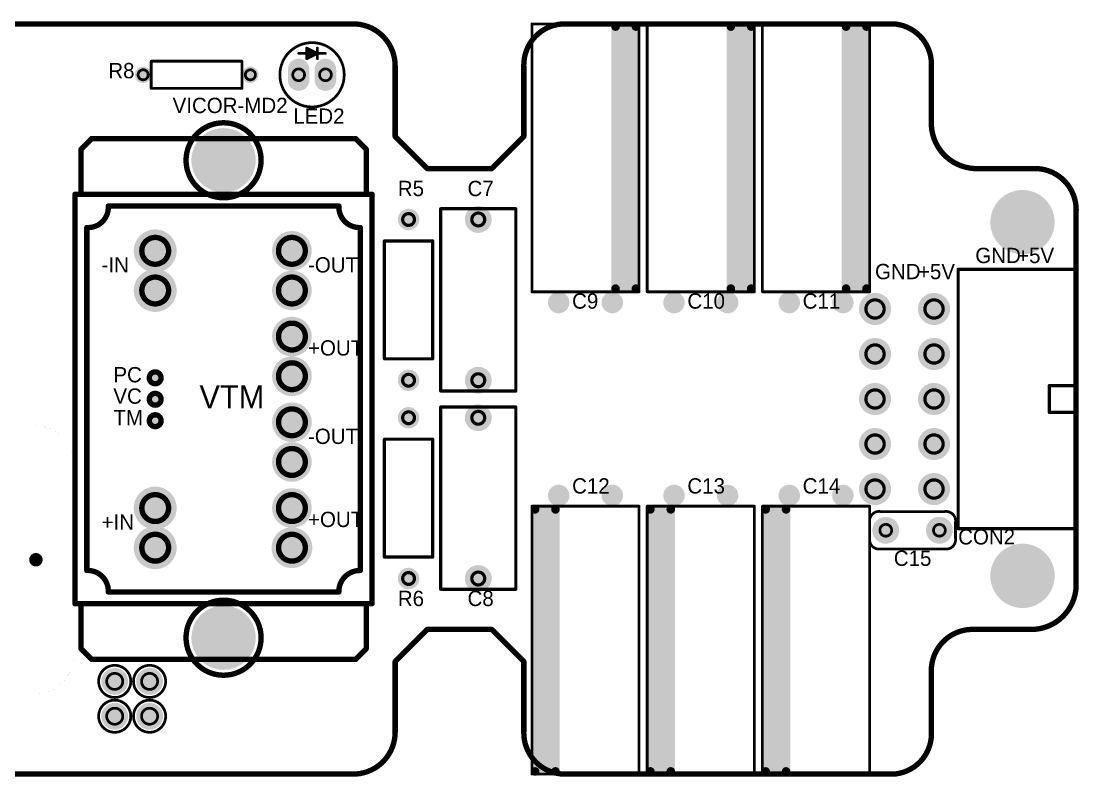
# Model space of a CAD drawing. Extents: x 0 to 220, y 0 to 70.
# Drawn here: x 121.6 to 220.3, y -0.3 to 70.3 of the extents above; entities that cross this region are included whole.
import ezdxf
from ezdxf.enums import TextEntityAlignment as Align

# ---------------------------------------------------------------- set-up
doc = ezdxf.new("R2010")
doc.units = 0
doc.header["$MEASUREMENT"] = 0
for name, color, linetype in [('2DLINES_1', 2, 'Continuous'), ('BOARD_OUTLINE', 1, 'Continuous'), ('COMP_OUTLINE_TOP', 4, 'Continuous'), ('DRILLHOLE', 10, 'Continuous'), ('PADLAYER_BOTTOM', 6, 'Continuous'), ('PADLAYER_TOP', 5, 'Continuous'), ('TEXT_1', 3, 'Continuous'), ('TEXT_ALL', 9, 'Continuous'), ('TOOL_TOP', 7, 'Continuous')]:
    doc.layers.add(name, color=color, linetype=linetype)

msp = doc.modelspace()

# ---------------------------------------------------------------- linework, layer by layer
at = {"layer": '2DLINES_1', "const_width": 0.254}
for points in [[(150, 67.25), (147.5, 67.25)], [(148.25, 66.75), (148.25, 67.75)], [(148.25, 67.75), (149.25, 67.25)], [(148.25, 67), (148.25, 67.5)], [(148.25, 67.5), (149, 67.25)], [(149.25, 67.25), (148.25, 66.75)], [(149, 67.25), (148.25, 67)], [(149.25, 66.75), (149.25, 67.75)]]:
    msp.add_lwpolyline(points, dxfattribs=at)
at = {"layer": '2DLINES_1', "const_width": 0.127}
for points in [[(147.4365, 67.25, 1), (147.5635, 67.25, 1)], [(148.1865, 67.75, 1), (148.3135, 67.75, 1)], [(148.1865, 67.75, 1), (148.3135, 67.75, 1)], [(148.1865, 67.5, 1), (148.3135, 67.5, 1)], [(148.1865, 67.5, 1), (148.3135, 67.5, 1)], [(148.1865, 67, 1), (148.3135, 67, 1)], [(148.1865, 67, 1), (148.3135, 67, 1)], [(148.9365, 67.25, 1), (149.0635, 67.25, 1)], [(148.9365, 67.25, 1), (149.0635, 67.25, 1)], [(149.1865, 67.75, 1), (149.3135, 67.75, 1)], [(149.1865, 67.25, 1), (149.3135, 67.25, 1)], [(149.1865, 67.25, 1), (149.3135, 67.25, 1)], [(149.9365, 67.25, 1), (150.0635, 67.25, 1)], [(148.1865, 66.75, 1), (148.3135, 66.75, 1)], [(148.1865, 66.75, 1), (148.3135, 66.75, 1)], [(149.1865, 66.75, 1), (149.3135, 66.75, 1)]]:
    msp.add_lwpolyline(points, format="xyb", close=True, dxfattribs=at)
at = {"layer": 'BOARD_OUTLINE', "const_width": 0.5}
for points in [[(67.5, 70), (152.5, 70, -0.42036)], [(152.5, 70, -0.42036), (156.50085, 66.08205)], [(168.49663, 66.1609, -0.426536), (172.5, 70)], [(172.5, 70), (202.5, 70, -0.43248)], [(202.5, 70, -0.43248), (206.50725, 66.23366, -0.015491)], [(168.5, 66, -0.010472), (168.49663, 66.1609, -0.426536)], [(168.5, 59.5), (168.5, 66, -0.010472)], [(206.50725, 66.23366, -0.015491), (206.5, 66)], [(206.5, 66), (206.5, 60.5, 0.380364)], [(206.5, 60.5, 0.380364), (210.5, 56.5)], [(210.5, 56.5), (216, 56.5, -0.426536)], [(216, 56.5, -0.426536), (220.00337, 52.66091, -0.010472)], [(220.00337, 52.66091, -0.010472), (220, 52.5)], [(220, 52.5), (220, 17.5, -0.388377)], [(220, 17.5, -0.388377), (216, 13.5)], [(210.5, 13.5, 0.426536), (206.49663, 9.66091, 0.010472)], [(216, 13.5), (210.5, 13.5, 0.426536)], [(206.49663, 9.66091, 0.010472), (206.5, 9.5)], [(206.5, 9.5), (206.5, 4, -0.015491)], [(156.50085, 3.91794, -0.420361), (152.5, 0)], [(156.5, 4), (156.50085, 3.91794, -0.420361)], [(168.49663, 3.83909, -0.010472), (168.5, 4)], [(172.5, 0, -0.426536), (168.49663, 3.83909, -0.010472)], [(206.50725, 3.76635, -0.432479), (202.5, 0)], [(206.5, 4, -0.015491), (206.50725, 3.76635, -0.432479)], [(152.5, 0), (67.5, 0, -0.426536)], [(202.5, 0), (172.5, 0, -0.426536)]]:
    msp.add_lwpolyline(points, format="xyb", dxfattribs=at)
at = {"layer": 'BOARD_OUTLINE', "const_width": 0.25}
for points in [[(152.375, 70, 1), (152.625, 70, 1)], [(152.375, 70, 1), (152.625, 70, 1)], [(172.375, 70, 1), (172.625, 70, 1)], [(172.375, 70, 1), (172.625, 70, 1)], [(202.375, 70, 1), (202.625, 70, 1)], [(202.375, 70, 1), (202.625, 70, 1)], [(156.375, 66, 1), (156.625, 66, 1)], [(156.375, 66, 1), (156.625, 66, 1)], [(156.37585, 66.08205, 1), (156.62585, 66.08205, 1)], [(156.37585, 66.08205, 1), (156.62585, 66.08205, 1)], [(168.37163, 66.1609, 1), (168.62163, 66.1609, 1)], [(168.37163, 66.1609, 1), (168.62163, 66.1609, 1)], [(168.375, 66, 1), (168.625, 66, 1)], [(168.375, 66, 1), (168.625, 66, 1)], [(206.375, 66, 1), (206.625, 66, 1)], [(206.375, 66, 1), (206.625, 66, 1)], [(206.38225, 66.23366, 1), (206.63225, 66.23366, 1)], [(206.38225, 66.23366, 1), (206.63225, 66.23366, 1)], [(206.375, 60.5, 1), (206.625, 60.5, 1)], [(206.375, 60.5, 1), (206.625, 60.5, 1)], [(156.375, 59.5, 1), (156.625, 59.5, 1)], [(156.375, 59.5, 1), (156.625, 59.5, 1)], [(168.375, 59.5, 1), (168.625, 59.5, 1)], [(168.375, 59.5, 1), (168.625, 59.5, 1)], [(159.375, 56.5, 1), (159.625, 56.5, 1)], [(159.375, 56.5, 1), (159.625, 56.5, 1)], [(165.375, 56.5, 1), (165.625, 56.5, 1)], [(165.375, 56.5, 1), (165.625, 56.5, 1)], [(210.375, 56.5, 1), (210.625, 56.5, 1)], [(210.375, 56.5, 1), (210.625, 56.5, 1)], [(215.875, 56.5, 1), (216.125, 56.5, 1)], [(215.875, 56.5, 1), (216.125, 56.5, 1)], [(219.875, 52.5, 1), (220.125, 52.5, 1)], [(219.875, 52.5, 1), (220.125, 52.5, 1)], [(219.87837, 52.66091, 1), (220.12837, 52.66091, 1)], [(219.87837, 52.66091, 1), (220.12837, 52.66091, 1)], [(219.875, 17.5, 1), (220.125, 17.5, 1)], [(219.875, 17.5, 1), (220.125, 17.5, 1)], [(159.375, 13.5, 1), (159.625, 13.5, 1)], [(159.375, 13.5, 1), (159.625, 13.5, 1)], [(165.375, 13.5, 1), (165.625, 13.5, 1)], [(165.375, 13.5, 1), (165.625, 13.5, 1)], [(210.375, 13.5, 1), (210.625, 13.5, 1)], [(210.375, 13.5, 1), (210.625, 13.5, 1)], [(215.875, 13.5, 1), (216.125, 13.5, 1)], [(215.875, 13.5, 1), (216.125, 13.5, 1)], [(156.375, 10.5, 1), (156.625, 10.5, 1)], [(156.375, 10.5, 1), (156.625, 10.5, 1)], [(168.375, 10.5, 1), (168.625, 10.5, 1)], [(168.375, 10.5, 1), (168.625, 10.5, 1)], [(206.37163, 9.66091, 1), (206.62163, 9.66091, 1)], [(206.37163, 9.66091, 1), (206.62163, 9.66091, 1)], [(206.375, 9.5, 1), (206.625, 9.5, 1)], [(206.375, 9.5, 1), (206.625, 9.5, 1)], [(156.375, 4, 1), (156.625, 4, 1)], [(156.375, 4, 1), (156.625, 4, 1)], [(156.37585, 3.91794, 1), (156.62585, 3.91794, 1)], [(156.37585, 3.91794, 1), (156.62585, 3.91794, 1)], [(168.37163, 3.83909, 1), (168.62163, 3.83909, 1)], [(168.37163, 3.83909, 1), (168.62163, 3.83909, 1)], [(168.375, 4, 1), (168.625, 4, 1)], [(168.375, 4, 1), (168.625, 4, 1)], [(206.375, 4, 1), (206.625, 4, 1)], [(206.375, 4, 1), (206.625, 4, 1)], [(206.38225, 3.76635, 1), (206.63225, 3.76635, 1)], [(206.38225, 3.76635, 1), (206.63225, 3.76635, 1)], [(152.375, 0, 1), (152.625, 0, 1)], [(152.375, 0, 1), (152.625, 0, 1)], [(172.375, 0, 1), (172.625, 0, 1)], [(172.375, 0, 1), (172.625, 0, 1)], [(202.375, 0, 1), (202.625, 0, 1)], [(202.375, 0, 1), (202.625, 0, 1)]]:
    msp.add_lwpolyline(points, format="xyb", close=True, dxfattribs=at)
at = {"layer": 'BOARD_OUTLINE', "const_width": 0.5}
for points in [[(156.50085, 66.08205), (156.5, 66)], [(156.5, 66), (156.5, 59.5)], [(156.5, 59.5), (159.5, 56.5)], [(165.5, 56.5), (168.5, 59.5)], [(159.5, 56.5), (165.5, 56.5)], [(159.5, 13.5), (156.5, 10.5)], [(165.5, 13.5), (159.5, 13.5)], [(168.5, 10.5), (165.5, 13.5)], [(156.5, 10.5), (156.5, 4)], [(168.5, 4), (168.5, 10.5)]]:
    msp.add_lwpolyline(points, dxfattribs=at)
at = {"layer": 'COMP_OUTLINE_TOP'}
for points, const_width in [([(169.25, 70), (179.25, 70)], 0.254), ([(169.25, 45), (169.25, 70)], 0.254), ([(177.05, 45.3), (177.05, 69.75)], 0.8), ([(177.05, 69.75), (178.95, 69.75)], 0.8), ([(178.95, 69.75), (178.95, 45.3)], 0.8), ([(179.25, 70), (179.25, 45)], 0.254), ([(180, 70), (190, 70)], 0.254), ([(180, 45), (180, 70)], 0.254), ([(187.8, 45.3), (187.8, 69.75)], 0.8), ([(187.8, 69.75), (189.7, 69.75)], 0.8), ([(189.7, 69.75), (189.7, 45.3)], 0.8), ([(190, 70), (190, 45)], 0.254), ([(190.75, 70), (200.75, 70)], 0.254), ([(190.75, 45), (190.75, 70)], 0.254), ([(198.55, 45.3), (198.55, 69.75)], 0.8), ([(198.55, 69.75), (200.45, 69.75)], 0.8), ([(200.45, 69.75), (200.45, 45.3)], 0.8), ([(200.75, 70), (200.75, 45)], 0.254), ([(177.992, 69.25), (177.992, 45.9)], 1.5), ([(188.742, 69.25), (188.742, 45.9)], 1.5), ([(199.492, 69.25), (199.492, 45.9)], 1.5), ([(133.75, 63.98), (133.75, 66.52)], 0.254), ([(133.75, 66.52), (142.21, 66.52)], 0.254), ([(142.21, 66.52), (142.21, 63.98)], 0.254), ([(142.21, 63.98), (133.75, 63.98)], 0.254), ([(128.19999, 59.3), (127.19999, 58.29999)], 0.5), ([(152.79999, 59.3), (128.19999, 59.3)], 0.5), ([(153.79999, 58.3), (152.79999, 59.3)], 0.5), ([(127.19999, 58.29999), (127.19999, 54.1)], 0.5), ([(153.79999, 54.1), (153.79999, 58.3)], 0.5), ([(154.34999, 54.1), (126.64999, 54.1)], 0.5), ([(126.64999, 54.1), (126.65001, 15.9)], 0.5), ([(127.19999, 54.1), (153.79999, 54.1)], 0.5), ([(154.35001, 15.9), (154.34999, 54.1)], 0.5), ([(160.75, 35.75), (160.75001, 52.75)], 0.3), ([(160.75001, 52.75), (167.75001, 52.75)], 0.3), ([(167.75001, 52.75), (167.75, 35.75)], 0.3), ([(127.75001, 19), (127.74999, 51)], 0.5), ([(160, 49.75), (155.5, 49.75)], 0.3), ([(155.5, 49.75), (155.5, 38.75)], 0.3), ([(160, 38.75), (160, 49.75)], 0.3), ([(220, 47.1), (209, 47.1)], 0.3), ([(209, 47.1), (209, 22.9)], 0.3), ([(220, 22.89999), (220, 47.1)], 0.3), ([(178.95, 45.3), (177.05, 45.3)], 0.8), ([(189.7, 45.3), (187.8, 45.3)], 0.8), ([(200.45, 45.3), (198.55, 45.3)], 0.8), ([(179.25, 45), (169.25, 45)], 0.254), ([(190, 45), (180, 45)], 0.254), ([(200.75, 45), (190.75, 45)], 0.254), ([(155.5, 38.75), (160, 38.75)], 0.3), ([(167.75, 35.75), (160.75, 35.75)], 0.3), ([(217.5, 33.75), (217.5, 36.25)], 0.3), ([(217.5, 36.25), (220, 36.24999)], 0.3), ([(220, 36.24999), (220, 33.74999)], 0.3), ([(160.75, 34.25), (167.75, 34.25)], 0.3), ([(160.75, 17.25), (160.75, 34.25)], 0.3), ([(167.75, 34.25), (167.75, 17.25)], 0.3), ([(220, 33.74999), (217.5, 33.75)], 0.3), ([(160, 31.25), (155.5, 31.25)], 0.3), ([(155.5, 31.25), (155.5, 20.25)], 0.3), ([(160, 20.25), (160, 31.25)], 0.3), ([(169.24999, 0), (169.25, 25)], 0.254), ([(169.25, 25), (179.25, 25)], 0.254), ([(169.54999, 0.25), (169.55, 24.7)], 0.8), ([(169.55, 24.7), (171.45, 24.7)], 0.8), ([(170.50799, 0.75), (170.508, 24.1)], 1.5), ([(171.45, 24.7), (171.44999, 0.25)], 0.8), ([(179.25, 25), (179.24999, 0)], 0.254), ([(179.99999, 0), (180, 25)], 0.254), ([(180, 25), (190, 25)], 0.254), ([(180.29999, 0.25), (180.3, 24.7)], 0.8), ([(180.3, 24.7), (182.2, 24.7)], 0.8), ([(181.25799, 0.75), (181.258, 24.1)], 1.5), ([(182.2, 24.7), (182.19999, 0.25)], 0.8), ([(190, 25), (189.99999, 0)], 0.254), ([(190.74999, 0), (190.75, 25)], 0.254), ([(190.75, 25), (200.75, 25)], 0.254), ([(191.04999, 0.25), (191.05, 24.7)], 0.8), ([(191.05, 24.7), (192.95, 24.7)], 0.8), ([(192.00799, 0.75), (192.008, 24.1)], 1.5), ([(192.95, 24.7), (192.94999, 0.25)], 0.8), ([(200.75, 25), (200.74999, 0)], 0.254), ([(209, 22.9), (220, 22.89999)], 0.3), ([(207.75, 21), (201.75, 21)], 0.254), ([(155.5, 20.25), (160, 20.25)], 0.3), ([(151.24958, 17.04104), (151.25001, 17)], 0.5), ([(167.75, 17.25), (160.75, 17.25)], 0.3), ([(126.65001, 15.9), (154.35001, 15.9)], 0.5), ([(153.80001, 15.9), (127.20001, 15.9)], 0.5), ([(127.20001, 15.9), (127.20001, 11.7)], 0.5), ([(153.80001, 11.70001), (153.80001, 15.9)], 0.5), ([(127.20001, 11.7), (128.20001, 10.7)], 0.5), ([(152.80001, 10.7), (153.80001, 11.70001)], 0.5), ([(128.20001, 10.7), (152.80001, 10.7)], 0.5), ([(179.24999, 0), (169.24999, 0)], 0.254), ([(171.44999, 0.25), (169.54999, 0.25)], 0.8), ([(189.99999, 0), (179.99999, 0)], 0.254), ([(182.19999, 0.25), (180.29999, 0.25)], 0.8), ([(200.74999, 0), (190.74999, 0)], 0.254), ([(192.94999, 0.25), (191.04999, 0.25)], 0.8)]:
    msp.add_lwpolyline(points, dxfattribs=dict(at, const_width=const_width))
for points, const_width in [([(169.1865, 70, 1), (169.3135, 70, 1)], 0.127), ([(169.1865, 70, 1), (169.3135, 70, 1)], 0.127), ([(176.85, 69.75, 1), (177.25, 69.75, 1)], 0.4), ([(176.85, 69.75, 1), (177.25, 69.75, 1)], 0.4), ([(178.75, 69.75, 1), (179.15, 69.75, 1)], 0.4), ([(178.75, 69.75, 1), (179.15, 69.75, 1)], 0.4), ([(179.1865, 70, 1), (179.3135, 70, 1)], 0.127), ([(179.1865, 70, 1), (179.3135, 70, 1)], 0.127), ([(179.9365, 70, 1), (180.0635, 70, 1)], 0.127), ([(179.9365, 70, 1), (180.0635, 70, 1)], 0.127), ([(187.6, 69.75, 1), (188, 69.75, 1)], 0.4), ([(187.6, 69.75, 1), (188, 69.75, 1)], 0.4), ([(189.5, 69.75, 1), (189.9, 69.75, 1)], 0.4), ([(189.5, 69.75, 1), (189.9, 69.75, 1)], 0.4), ([(189.9365, 70, 1), (190.0635, 70, 1)], 0.127), ([(189.9365, 70, 1), (190.0635, 70, 1)], 0.127), ([(190.6865, 70, 1), (190.8135, 70, 1)], 0.127), ([(190.6865, 70, 1), (190.8135, 70, 1)], 0.127), ([(198.35, 69.75, 1), (198.75, 69.75, 1)], 0.4), ([(198.35, 69.75, 1), (198.75, 69.75, 1)], 0.4), ([(200.25, 69.75, 1), (200.65, 69.75, 1)], 0.4), ([(200.25, 69.75, 1), (200.65, 69.75, 1)], 0.4), ([(200.6865, 70, 1), (200.8135, 70, 1)], 0.127), ([(200.6865, 70, 1), (200.8135, 70, 1)], 0.127), ([(177.617, 69.25, 1), (178.367, 69.25, 1)], 0.75), ([(188.367, 69.25, 1), (189.117, 69.25, 1)], 0.75), ([(199.117, 69.25, 1), (199.867, 69.25, 1)], 0.75), ([(133.6865, 66.52, 1), (133.8135, 66.52, 1)], 0.127), ([(133.6865, 66.52, 1), (133.8135, 66.52, 1)], 0.127), ([(142.1465, 66.52, 1), (142.2735, 66.52, 1)], 0.127), ([(142.1465, 66.52, 1), (142.2735, 66.52, 1)], 0.127), ([(133.6865, 63.98, 1), (133.8135, 63.98, 1)], 0.127), ([(133.6865, 63.98, 1), (133.8135, 63.98, 1)], 0.127), ([(142.1465, 63.98, 1), (142.2735, 63.98, 1)], 0.127), ([(142.1465, 63.98, 1), (142.2735, 63.98, 1)], 0.127), ([(128.07499, 59.3, 1), (128.32499, 59.3, 1)], 0.25), ([(128.07499, 59.3, 1), (128.32499, 59.3, 1)], 0.25), ([(152.67499, 59.3, 1), (152.92499, 59.3, 1)], 0.25), ([(152.67499, 59.3, 1), (152.92499, 59.3, 1)], 0.25), ([(127.07499, 58.29999, 1), (127.32499, 58.29999, 1)], 0.25), ([(127.07499, 58.29999, 1), (127.32499, 58.29999, 1)], 0.25), ([(153.67499, 58.3, 1), (153.92499, 58.3, 1)], 0.25), ([(153.67499, 58.3, 1), (153.92499, 58.3, 1)], 0.25), ([(126.52499, 54.1, 1), (126.77499, 54.1, 1)], 0.25), ([(126.52499, 54.1, 1), (126.77499, 54.1, 1)], 0.25), ([(127.07499, 54.1, 1), (127.32499, 54.1, 1)], 0.25), ([(127.07499, 54.1, 1), (127.32499, 54.1, 1)], 0.25), ([(153.67499, 54.1, 1), (153.92499, 54.1, 1)], 0.25), ([(153.67499, 54.1, 1), (153.92499, 54.1, 1)], 0.25), ([(154.22499, 54.1, 1), (154.47499, 54.1, 1)], 0.25), ([(154.22499, 54.1, 1), (154.47499, 54.1, 1)], 0.25), ([(129.62499, 53, 1), (129.87499, 53, 1)], 0.25), ([(129.62499, 53, 1), (129.87499, 53, 1)], 0.25), ([(129.62861, 52.88317, 1), (129.87861, 52.88317, 1)], 0.25), ([(129.62861, 52.88317, 1), (129.87861, 52.88317, 1)], 0.25), ([(151.12331, 52.91955, 1), (151.37331, 52.91955, 1)], 0.25), ([(151.12331, 52.91955, 1), (151.37331, 52.91955, 1)], 0.25), ([(151.125, 53, 1), (151.375, 53, 1)], 0.25), ([(151.125, 53, 1), (151.375, 53, 1)], 0.25), ([(160.67501, 52.75, 1), (160.82501, 52.75, 1)], 0.15), ([(160.67501, 52.75, 1), (160.82501, 52.75, 1)], 0.15), ([(167.67501, 52.75, 1), (167.82501, 52.75, 1)], 0.15), ([(167.67501, 52.75, 1), (167.82501, 52.75, 1)], 0.15), ([(127.62499, 51, 1), (127.87499, 51, 1)], 0.25), ([(127.62499, 51, 1), (127.87499, 51, 1)], 0.25), ([(153.12499, 51, 1), (153.37499, 51, 1)], 0.25), ([(153.12499, 51, 1), (153.37499, 51, 1)], 0.25), ([(155.425, 49.75, 1), (155.575, 49.75, 1)], 0.15), ([(155.425, 49.75, 1), (155.575, 49.75, 1)], 0.15), ([(159.925, 49.75, 1), (160.075, 49.75, 1)], 0.15), ([(159.925, 49.75, 1), (160.075, 49.75, 1)], 0.15), ([(177.617, 45.9, 1), (178.367, 45.9, 1)], 0.75), ([(188.367, 45.9, 1), (189.117, 45.9, 1)], 0.75), ([(199.117, 45.9, 1), (199.867, 45.9, 1)], 0.75), ([(208.925, 47.1, 1), (209.075, 47.1, 1)], 0.15), ([(208.925, 47.1, 1), (209.075, 47.1, 1)], 0.15), ([(219.925, 47.1, 1), (220.075, 47.1, 1)], 0.15), ([(219.925, 47.1, 1), (220.075, 47.1, 1)], 0.15), ([(176.85, 45.3, 1), (177.25, 45.3, 1)], 0.4), ([(176.85, 45.3, 1), (177.25, 45.3, 1)], 0.4), ([(178.75, 45.3, 1), (179.15, 45.3, 1)], 0.4), ([(178.75, 45.3, 1), (179.15, 45.3, 1)], 0.4), ([(187.6, 45.3, 1), (188, 45.3, 1)], 0.4), ([(187.6, 45.3, 1), (188, 45.3, 1)], 0.4), ([(189.5, 45.3, 1), (189.9, 45.3, 1)], 0.4), ([(189.5, 45.3, 1), (189.9, 45.3, 1)], 0.4), ([(198.35, 45.3, 1), (198.75, 45.3, 1)], 0.4), ([(198.35, 45.3, 1), (198.75, 45.3, 1)], 0.4), ([(200.25, 45.3, 1), (200.65, 45.3, 1)], 0.4), ([(200.25, 45.3, 1), (200.65, 45.3, 1)], 0.4), ([(169.1865, 45, 1), (169.3135, 45, 1)], 0.127), ([(169.1865, 45, 1), (169.3135, 45, 1)], 0.127), ([(179.1865, 45, 1), (179.3135, 45, 1)], 0.127), ([(179.1865, 45, 1), (179.3135, 45, 1)], 0.127), ([(179.9365, 45, 1), (180.0635, 45, 1)], 0.127), ([(179.9365, 45, 1), (180.0635, 45, 1)], 0.127), ([(189.9365, 45, 1), (190.0635, 45, 1)], 0.127), ([(189.9365, 45, 1), (190.0635, 45, 1)], 0.127), ([(190.6865, 45, 1), (190.8135, 45, 1)], 0.127), ([(190.6865, 45, 1), (190.8135, 45, 1)], 0.127), ([(200.6865, 45, 1), (200.8135, 45, 1)], 0.127), ([(200.6865, 45, 1), (200.8135, 45, 1)], 0.127), ([(155.425, 38.75, 1), (155.575, 38.75, 1)], 0.15), ([(155.425, 38.75, 1), (155.575, 38.75, 1)], 0.15), ([(159.925, 38.75, 1), (160.075, 38.75, 1)], 0.15), ([(159.925, 38.75, 1), (160.075, 38.75, 1)], 0.15), ([(160.675, 35.75, 1), (160.825, 35.75, 1)], 0.15), ([(160.675, 35.75, 1), (160.825, 35.75, 1)], 0.15), ([(167.675, 35.75, 1), (167.825, 35.75, 1)], 0.15), ([(167.675, 35.75, 1), (167.825, 35.75, 1)], 0.15), ([(217.425, 36.25, 1), (217.575, 36.25, 1)], 0.15), ([(217.425, 36.25, 1), (217.575, 36.25, 1)], 0.15), ([(219.925, 36.24999, 1), (220.075, 36.24999, 1)], 0.15), ([(219.925, 36.24999, 1), (220.075, 36.24999, 1)], 0.15), ([(160.675, 34.25, 1), (160.825, 34.25, 1)], 0.15), ([(160.675, 34.25, 1), (160.825, 34.25, 1)], 0.15), ([(167.675, 34.25, 1), (167.825, 34.25, 1)], 0.15), ([(167.675, 34.25, 1), (167.825, 34.25, 1)], 0.15), ([(217.425, 33.75, 1), (217.575, 33.75, 1)], 0.15), ([(217.425, 33.75, 1), (217.575, 33.75, 1)], 0.15), ([(219.925, 33.74999, 1), (220.075, 33.74999, 1)], 0.15), ([(219.925, 33.74999, 1), (220.075, 33.74999, 1)], 0.15), ([(155.425, 31.25, 1), (155.575, 31.25, 1)], 0.15), ([(155.425, 31.25, 1), (155.575, 31.25, 1)], 0.15), ([(159.925, 31.25, 1), (160.075, 31.25, 1)], 0.15), ([(159.925, 31.25, 1), (160.075, 31.25, 1)], 0.15), ([(169.1865, 25, 1), (169.3135, 25, 1)], 0.127), ([(169.1865, 25, 1), (169.3135, 25, 1)], 0.127), ([(169.35, 24.7, 1), (169.75, 24.7, 1)], 0.4), ([(169.35, 24.7, 1), (169.75, 24.7, 1)], 0.4), ([(170.133, 24.1, 1), (170.883, 24.1, 1)], 0.75), ([(171.25, 24.7, 1), (171.65, 24.7, 1)], 0.4), ([(171.25, 24.7, 1), (171.65, 24.7, 1)], 0.4), ([(179.1865, 25, 1), (179.3135, 25, 1)], 0.127), ([(179.1865, 25, 1), (179.3135, 25, 1)], 0.127), ([(179.9365, 25, 1), (180.0635, 25, 1)], 0.127), ([(179.9365, 25, 1), (180.0635, 25, 1)], 0.127), ([(180.1, 24.7, 1), (180.5, 24.7, 1)], 0.4), ([(180.1, 24.7, 1), (180.5, 24.7, 1)], 0.4), ([(180.883, 24.1, 1), (181.633, 24.1, 1)], 0.75), ([(182, 24.7, 1), (182.4, 24.7, 1)], 0.4), ([(182, 24.7, 1), (182.4, 24.7, 1)], 0.4), ([(189.9365, 25, 1), (190.0635, 25, 1)], 0.127), ([(189.9365, 25, 1), (190.0635, 25, 1)], 0.127), ([(190.6865, 25, 1), (190.8135, 25, 1)], 0.127), ([(190.6865, 25, 1), (190.8135, 25, 1)], 0.127), ([(190.85, 24.7, 1), (191.25, 24.7, 1)], 0.4), ([(190.85, 24.7, 1), (191.25, 24.7, 1)], 0.4), ([(191.633, 24.1, 1), (192.383, 24.1, 1)], 0.75), ([(192.75, 24.7, 1), (193.15, 24.7, 1)], 0.4), ([(192.75, 24.7, 1), (193.15, 24.7, 1)], 0.4), ([(200.6865, 25, 1), (200.8135, 25, 1)], 0.127), ([(200.6865, 25, 1), (200.8135, 25, 1)], 0.127), ([(200.67762, 23.625, 1), (200.80462, 23.625, 1)], 0.127), ([(200.67762, 23.625, 1), (200.80462, 23.625, 1)], 0.127), ([(201.6865, 24.5, 1), (201.8135, 24.5, 1)], 0.127), ([(201.6865, 24.5, 1), (201.8135, 24.5, 1)], 0.127), ([(207.6865, 24.5, 1), (207.8135, 24.5, 1)], 0.127), ([(207.6865, 24.5, 1), (207.8135, 24.5, 1)], 0.127), ([(208.69538, 23.625, 1), (208.82238, 23.625, 1)], 0.127), ([(208.69538, 23.625, 1), (208.82238, 23.625, 1)], 0.127), ([(200.6865, 23.5, 1), (200.8135, 23.5, 1)], 0.127), ([(200.6865, 23.5, 1), (200.8135, 23.5, 1)], 0.127), ([(208.6865, 23.5, 1), (208.8135, 23.5, 1)], 0.127), ([(208.6865, 23.5, 1), (208.8135, 23.5, 1)], 0.127), ([(208.925, 22.9, 1), (209.075, 22.9, 1)], 0.15), ([(208.925, 22.9, 1), (209.075, 22.9, 1)], 0.15), ([(219.925, 22.89999, 1), (220.075, 22.89999, 1)], 0.15), ([(219.925, 22.89999, 1), (220.075, 22.89999, 1)], 0.15), ([(200.67762, 21.875, 1), (200.80462, 21.875, 1)], 0.127), ([(200.67762, 21.875, 1), (200.80462, 21.875, 1)], 0.127), ([(200.6865, 22, 1), (200.8135, 22, 1)], 0.127), ([(200.6865, 22, 1), (200.8135, 22, 1)], 0.127), ([(208.6865, 22, 1), (208.8135, 22, 1)], 0.127), ([(208.6865, 22, 1), (208.8135, 22, 1)], 0.127), ([(208.69538, 21.875, 1), (208.82238, 21.875, 1)], 0.127), ([(208.69538, 21.875, 1), (208.82238, 21.875, 1)], 0.127), ([(201.6865, 21, 1), (201.8135, 21, 1)], 0.127), ([(201.6865, 21, 1), (201.8135, 21, 1)], 0.127), ([(207.6865, 21, 1), (207.8135, 21, 1)], 0.127), ([(207.6865, 21, 1), (207.8135, 21, 1)], 0.127), ([(155.425, 20.25, 1), (155.575, 20.25, 1)], 0.15), ([(155.425, 20.25, 1), (155.575, 20.25, 1)], 0.15), ([(159.925, 20.25, 1), (160.075, 20.25, 1)], 0.15), ([(159.925, 20.25, 1), (160.075, 20.25, 1)], 0.15), ([(127.62501, 19, 1), (127.87501, 19, 1)], 0.25), ([(127.62501, 19, 1), (127.87501, 19, 1)], 0.25), ([(153.12501, 19, 1), (153.37501, 19, 1)], 0.25), ([(153.12501, 19, 1), (153.37501, 19, 1)], 0.25), ([(129.625, 17, 1), (129.875, 17, 1)], 0.25), ([(129.625, 17, 1), (129.875, 17, 1)], 0.25), ([(129.62669, 17.08045, 1), (129.87669, 17.08045, 1)], 0.25), ([(129.62669, 17.08045, 1), (129.87669, 17.08045, 1)], 0.25), ([(151.12458, 17.04104, 1), (151.37458, 17.04104, 1)], 0.25), ([(151.12458, 17.04104, 1), (151.37458, 17.04104, 1)], 0.25), ([(151.12501, 17, 1), (151.37501, 17, 1)], 0.25), ([(151.12501, 17, 1), (151.37501, 17, 1)], 0.25), ([(160.675, 17.25, 1), (160.825, 17.25, 1)], 0.15), ([(160.675, 17.25, 1), (160.825, 17.25, 1)], 0.15), ([(167.675, 17.25, 1), (167.825, 17.25, 1)], 0.15), ([(167.675, 17.25, 1), (167.825, 17.25, 1)], 0.15), ([(126.52501, 15.9, 1), (126.77501, 15.9, 1)], 0.25), ([(126.52501, 15.9, 1), (126.77501, 15.9, 1)], 0.25), ([(127.07501, 15.9, 1), (127.32501, 15.9, 1)], 0.25), ([(127.07501, 15.9, 1), (127.32501, 15.9, 1)], 0.25), ([(153.67501, 15.9, 1), (153.92501, 15.9, 1)], 0.25), ([(153.67501, 15.9, 1), (153.92501, 15.9, 1)], 0.25), ([(154.22501, 15.9, 1), (154.47501, 15.9, 1)], 0.25), ([(154.22501, 15.9, 1), (154.47501, 15.9, 1)], 0.25), ([(127.07501, 11.7, 1), (127.32501, 11.7, 1)], 0.25), ([(127.07501, 11.7, 1), (127.32501, 11.7, 1)], 0.25), ([(153.67501, 11.70001, 1), (153.92501, 11.70001, 1)], 0.25), ([(153.67501, 11.70001, 1), (153.92501, 11.70001, 1)], 0.25), ([(128.07501, 10.7, 1), (128.32501, 10.7, 1)], 0.25), ([(128.07501, 10.7, 1), (128.32501, 10.7, 1)], 0.25), ([(152.67501, 10.7, 1), (152.92501, 10.7, 1)], 0.25), ([(152.67501, 10.7, 1), (152.92501, 10.7, 1)], 0.25), ([(170.13299, 0.75, 1), (170.88299, 0.75, 1)], 0.75), ([(180.88299, 0.75, 1), (181.63299, 0.75, 1)], 0.75), ([(191.63299, 0.75, 1), (192.38299, 0.75, 1)], 0.75), ([(169.18649, 0, 1), (169.31349, 0, 1)], 0.127), ([(169.18649, 0, 1), (169.31349, 0, 1)], 0.127), ([(169.34999, 0.25, 1), (169.74999, 0.25, 1)], 0.4), ([(169.34999, 0.25, 1), (169.74999, 0.25, 1)], 0.4), ([(171.24999, 0.25, 1), (171.64999, 0.25, 1)], 0.4), ([(171.24999, 0.25, 1), (171.64999, 0.25, 1)], 0.4), ([(179.18649, 0, 1), (179.31349, 0, 1)], 0.127), ([(179.18649, 0, 1), (179.31349, 0, 1)], 0.127), ([(179.93649, 0, 1), (180.06349, 0, 1)], 0.127), ([(179.93649, 0, 1), (180.06349, 0, 1)], 0.127), ([(180.09999, 0.25, 1), (180.49999, 0.25, 1)], 0.4), ([(180.09999, 0.25, 1), (180.49999, 0.25, 1)], 0.4), ([(181.99999, 0.25, 1), (182.39999, 0.25, 1)], 0.4), ([(181.99999, 0.25, 1), (182.39999, 0.25, 1)], 0.4), ([(189.93649, 0, 1), (190.06349, 0, 1)], 0.127), ([(189.93649, 0, 1), (190.06349, 0, 1)], 0.127), ([(190.68649, 0, 1), (190.81349, 0, 1)], 0.127), ([(190.68649, 0, 1), (190.81349, 0, 1)], 0.127), ([(190.84999, 0.25, 1), (191.24999, 0.25, 1)], 0.4), ([(190.84999, 0.25, 1), (191.24999, 0.25, 1)], 0.4), ([(192.74999, 0.25, 1), (193.14999, 0.25, 1)], 0.4), ([(192.74999, 0.25, 1), (193.14999, 0.25, 1)], 0.4), ([(200.68649, 0, 1), (200.81349, 0, 1)], 0.127), ([(200.68649, 0, 1), (200.81349, 0, 1)], 0.127)]:
    msp.add_lwpolyline(points, format="xyb", close=True, dxfattribs=dict(at, const_width=const_width))
for points, const_width in [([(145.75, 65.25, 1), (151.75, 65.25, 1), (145.75, 65.25)], 0.254), ([(127.74999, 51, 0.43248), (129.75361, 52.88317, 0.015491)], 0.5), ([(129.75361, 52.88317, 0.015491), (129.74999, 53)], 0.5), ([(129.74999, 53), (151.25, 53, 0.010472)], 0.5), ([(151.25, 53, 0.010472), (151.24831, 52.91955, 0.426536)], 0.5), ([(151.24831, 52.91955, 0.426536), (153.24999, 51)], 0.5), ([(153.24999, 51), (153.25001, 19, 0.420362)], 0.5), ([(200.74112, 23.625, -0.456412), (201.75, 24.5)], 0.254), ([(200.75, 23.5, -0.035489), (200.74112, 23.625, -0.456412)], 0.254), ([(201.75, 24.5), (207.75, 24.5, -0.456412)], 0.254), ([(207.75, 24.5, -0.456412), (208.75888, 23.625, -0.035489)], 0.254), ([(208.75888, 23.625, -0.035489), (208.75, 23.5)], 0.254), ([(200.75, 22), (200.75, 23.5, -0.035489)], 0.254), ([(208.75, 23.5), (208.75, 22, -0.035489)], 0.254), ([(200.74112, 21.875, -0.035489), (200.75, 22)], 0.254), ([(201.75, 21, -0.456412), (200.74112, 21.875, -0.035489)], 0.254), ([(208.75888, 21.875, -0.456412), (207.75, 21)], 0.254), ([(208.75, 22, -0.035489), (208.75888, 21.875, -0.456412)], 0.254), ([(129.75169, 17.08045, 0.426536), (127.75001, 19)], 0.5), ([(153.25001, 19, 0.420362), (151.24958, 17.04104)], 0.5), ([(129.75, 17, 0.010472), (129.75169, 17.08045, 0.426536)], 0.5), ([(151.25001, 17), (129.75, 17, 0.010472)], 0.5), ([(128.85001, 8.65, 1), (131.85001, 8.65, 1), (128.85001, 8.65)], 0.254), ([(132.10001, 8.65, 1), (135.10001, 8.65, 1), (132.10001, 8.65)], 0.254), ([(128.85001, 5.4, 1), (131.85001, 5.4, 1), (128.85001, 5.4)], 0.254), ([(132.10001, 5.4, 1), (135.10001, 5.4, 1), (132.10001, 5.4)], 0.254)]:
    msp.add_lwpolyline(points, format="xyb", dxfattribs=dict(at, const_width=const_width))
at = {"layer": 'DRILLHOLE', "const_width": 0.001}
msp.add_lwpolyline([(119.5, 29, -1), (126.5, 29), (126.5, 11, -1), (119.5, 11), (119.5, 29)], format="xyb", dxfattribs=at)
at = {"layer": 'PADLAYER_BOTTOM'}
for points, const_width in [([(147, 65.75, 1), (148, 65.75, 1)], 1), ([(149.5, 65.75, 1), (150.5, 65.75, 1)], 1), ([(132.619, 65.25, 1), (133.381, 65.25, 1)], 0.762), ([(142.619, 65.25, 1), (143.381, 65.25, 1)], 0.762), ([(147, 64.75, 1), (148, 64.75, 1)], 1), ([(149.5, 64.75, 1), (150.5, 64.75, 1)], 1), ([(138.99999, 57.275, 1), (141.99999, 57.275, 1)], 3), ([(213.5, 51.5, 1), (216.5, 51.5, 1)], 3), ([(157.25, 51.75, 1), (158.25, 51.75, 1)], 1), ([(163.625, 51.75, 1), (164.875, 51.75, 1)], 1.25), ([(133.125, 48.825, 1), (135.125, 48.825, 1)], 2), ([(145.95, 48.825, 1), (147.8, 48.825, 1)], 1.85), ([(133.125, 45.125, 1), (135.125, 45.125, 1)], 2), ([(145.95, 45.125, 1), (147.8, 45.125, 1)], 1.85), ([(171.25, 44, 1), (172.25, 44, 1)], 1), ([(176.25, 44, 1), (177.25, 44, 1)], 1), ([(182, 44, 1), (183, 44, 1)], 1), ([(187, 44, 1), (188, 44, 1)], 1), ([(192.75, 44, 1), (193.75, 44, 1)], 1), ([(197.75, 44, 1), (198.75, 44, 1)], 1), ([(200.5, 43.4, 1), (202, 43.4, 1)], 1.5), ([(206, 43.4, 1), (207.5, 43.4, 1)], 1.5), ([(145.95, 40.825, 1), (147.8, 40.825, 1)], 1.85), ([(200.5, 39.2, 1), (202, 39.2, 1)], 1.5), ([(206, 39.2, 1), (207.5, 39.2, 1)], 1.5), ([(145.95, 37.125, 1), (147.8, 37.125, 1)], 1.85), ([(133.75, 36.975, 1), (134.5, 36.975, 1)], 0.75), ([(157.25, 36.75, 1), (158.25, 36.75, 1)], 1), ([(163.625, 36.75, 1), (164.875, 36.75, 1)], 1.25), ([(200.5, 35, 1), (202, 35, 1)], 1.5), ([(206, 35, 1), (207.5, 35, 1)], 1.5), ([(133.75, 34.975, 1), (134.5, 34.975, 1)], 0.75), ([(145.95, 32.825, 1), (147.8, 32.825, 1)], 1.85), ([(133.75, 32.975, 1), (134.5, 32.975, 1)], 0.75), ([(157.25, 33.25, 1), (158.25, 33.25, 1)], 1), ([(163.625, 33.25, 1), (164.875, 33.25, 1)], 1.25), ([(200.5, 30.8, 1), (202, 30.8, 1)], 1.5), ([(206, 30.8, 1), (207.5, 30.8, 1)], 1.5), ([(145.95, 29.125, 1), (147.8, 29.125, 1)], 1.85), ([(200.5, 26.6, 1), (202, 26.6, 1)], 1.5), ([(206, 26.6, 1), (207.5, 26.6, 1)], 1.5), ([(133.125, 24.825, 1), (135.125, 24.825, 1)], 2), ([(145.95, 24.825, 1), (147.8, 24.825, 1)], 1.85), ([(171.25, 26, 1), (172.25, 26, 1)], 1), ([(176.25, 26, 1), (177.25, 26, 1)], 1), ([(182, 26, 1), (183, 26, 1)], 1), ([(187, 26, 1), (188, 26, 1)], 1), ([(192.75, 26, 1), (193.75, 26, 1)], 1), ([(197.75, 26, 1), (198.75, 26, 1)], 1), ([(201.625, 22.75, 1), (202.875, 22.75, 1)], 1.25), ([(206.625, 22.75, 1), (207.875, 22.75, 1)], 1.25), ([(133.125, 21.125, 1), (135.125, 21.125, 1)], 2), ([(145.925, 21.125, 1), (147.825, 21.125, 1)], 1.9), ([(213.5, 18.5, 1), (216.5, 18.5, 1)], 3), ([(122.75, 20, 1), (123.25, 20, 1)], 0.5), ([(122.75, 20, 1), (123.25, 20, 1)], 0.5), ([(157.25, 18.25, 1), (158.25, 18.25, 1)], 1), ([(163.625, 18.25, 1), (164.875, 18.25, 1)], 1.25), ([(139.00001, 12.725, 1), (142.00001, 12.725, 1)], 3), ([(129.72501, 8.65, 1), (130.97501, 8.65, 1)], 1.25), ([(132.97501, 8.65, 1), (134.22501, 8.65, 1)], 1.25), ([(129.72501, 5.4, 1), (130.97501, 5.4, 1)], 1.25), ([(132.97501, 5.4, 1), (134.22501, 5.4, 1)], 1.25)]:
    msp.add_lwpolyline(points, format="xyb", close=True, dxfattribs=dict(at, const_width=const_width))
at = {"layer": 'PADLAYER_BOTTOM', "const_width": 0.254}
msp.add_lwpolyline([(122.5, 20, 1), (123.5, 20, 1), (122.5, 20)], format="xyb", dxfattribs=at)
at = {"layer": 'PADLAYER_BOTTOM'}
for points in [[(148.5, 64.75), (148.5, 65.75), (146.5, 64.75), (146.5, 65.75)], [(151, 64.75), (151, 65.75), (149, 64.75), (149, 65.75)], [(123, 19.5), (123, 20.5), (123, 19.5), (123, 20.5)]]:
    msp.add_solid(points, dxfattribs=at)
at = {"layer": 'PADLAYER_TOP'}
for points, const_width in [([(147, 65.75, 1), (148, 65.75, 1)], 1), ([(149.5, 65.75, 1), (150.5, 65.75, 1)], 1), ([(132.619, 65.25, 1), (133.381, 65.25, 1)], 0.762), ([(142.619, 65.25, 1), (143.381, 65.25, 1)], 0.762), ([(147, 64.75, 1), (148, 64.75, 1)], 1), ([(149.5, 64.75, 1), (150.5, 64.75, 1)], 1), ([(138.99999, 57.275, 1), (141.99999, 57.275, 1)], 3), ([(213.5, 51.5, 1), (216.5, 51.5, 1)], 3), ([(157.25, 51.75, 1), (158.25, 51.75, 1)], 1), ([(163.625, 51.75, 1), (164.875, 51.75, 1)], 1.25), ([(133.125, 48.825, 1), (135.125, 48.825, 1)], 2), ([(145.95, 48.825, 1), (147.8, 48.825, 1)], 1.85), ([(133.125, 45.125, 1), (135.125, 45.125, 1)], 2), ([(145.95, 45.125, 1), (147.8, 45.125, 1)], 1.85), ([(171.25, 44, 1), (172.25, 44, 1)], 1), ([(176.25, 44, 1), (177.25, 44, 1)], 1), ([(182, 44, 1), (183, 44, 1)], 1), ([(187, 44, 1), (188, 44, 1)], 1), ([(192.75, 44, 1), (193.75, 44, 1)], 1), ([(197.75, 44, 1), (198.75, 44, 1)], 1), ([(200.5, 43.4, 1), (202, 43.4, 1)], 1.5), ([(206, 43.4, 1), (207.5, 43.4, 1)], 1.5), ([(145.95, 40.825, 1), (147.8, 40.825, 1)], 1.85), ([(200.5, 39.2, 1), (202, 39.2, 1)], 1.5), ([(206, 39.2, 1), (207.5, 39.2, 1)], 1.5), ([(145.95, 37.125, 1), (147.8, 37.125, 1)], 1.85), ([(133.75, 36.975, 1), (134.5, 36.975, 1)], 0.75), ([(157.25, 36.75, 1), (158.25, 36.75, 1)], 1), ([(163.625, 36.75, 1), (164.875, 36.75, 1)], 1.25), ([(200.5, 35, 1), (202, 35, 1)], 1.5), ([(206, 35, 1), (207.5, 35, 1)], 1.5), ([(133.75, 34.975, 1), (134.5, 34.975, 1)], 0.75), ([(145.95, 32.825, 1), (147.8, 32.825, 1)], 1.85), ([(133.75, 32.975, 1), (134.5, 32.975, 1)], 0.75), ([(157.25, 33.25, 1), (158.25, 33.25, 1)], 1), ([(163.625, 33.25, 1), (164.875, 33.25, 1)], 1.25), ([(200.5, 30.8, 1), (202, 30.8, 1)], 1.5), ([(206, 30.8, 1), (207.5, 30.8, 1)], 1.5), ([(145.95, 29.125, 1), (147.8, 29.125, 1)], 1.85), ([(200.5, 26.6, 1), (202, 26.6, 1)], 1.5), ([(206, 26.6, 1), (207.5, 26.6, 1)], 1.5), ([(133.125, 24.825, 1), (135.125, 24.825, 1)], 2), ([(145.95, 24.825, 1), (147.8, 24.825, 1)], 1.85), ([(171.25, 26, 1), (172.25, 26, 1)], 1), ([(176.25, 26, 1), (177.25, 26, 1)], 1), ([(182, 26, 1), (183, 26, 1)], 1), ([(187, 26, 1), (188, 26, 1)], 1), ([(192.75, 26, 1), (193.75, 26, 1)], 1), ([(197.75, 26, 1), (198.75, 26, 1)], 1), ([(201.625, 22.75, 1), (202.875, 22.75, 1)], 1.25), ([(206.625, 22.75, 1), (207.875, 22.75, 1)], 1.25), ([(133.125, 21.125, 1), (135.125, 21.125, 1)], 2), ([(145.925, 21.125, 1), (147.825, 21.125, 1)], 1.9), ([(213.5, 18.5, 1), (216.5, 18.5, 1)], 3), ([(122.75, 20, 1), (123.25, 20, 1)], 0.5), ([(122.75, 20, 1), (123.25, 20, 1)], 0.5), ([(157.25, 18.25, 1), (158.25, 18.25, 1)], 1), ([(163.625, 18.25, 1), (164.875, 18.25, 1)], 1.25), ([(139.00001, 12.725, 1), (142.00001, 12.725, 1)], 3), ([(129.72501, 8.65, 1), (130.97501, 8.65, 1)], 1.25), ([(132.97501, 8.65, 1), (134.22501, 8.65, 1)], 1.25), ([(129.72501, 5.4, 1), (130.97501, 5.4, 1)], 1.25), ([(132.97501, 5.4, 1), (134.22501, 5.4, 1)], 1.25)]:
    msp.add_lwpolyline(points, format="xyb", close=True, dxfattribs=dict(at, const_width=const_width))
at = {"layer": 'PADLAYER_TOP', "const_width": 0.254}
msp.add_lwpolyline([(122.5, 20, 1), (123.5, 20, 1), (122.5, 20)], format="xyb", dxfattribs=at)
at = {"layer": 'PADLAYER_TOP'}
for points in [[(148.5, 64.75), (148.5, 65.75), (146.5, 64.75), (146.5, 65.75)], [(151, 64.75), (151, 65.75), (149, 64.75), (149, 65.75)], [(123, 19.5), (123, 20.5), (123, 19.5), (123, 20.5)]]:
    msp.add_solid(points, dxfattribs=at)
at = {"layer": 'TOOL_TOP'}
for points, const_width in [([(132.5301, 65.25, 1), (133.4699, 65.25, 1), (132.5301, 65.25)], 0.254), ([(142.5301, 65.25, 1), (143.4699, 65.25, 1), (142.5301, 65.25)], 0.254), ([(146.95, 65.25, 1), (148.05, 65.25, 1), (146.95, 65.25)], 0.254), ([(149.45, 65.25, 1), (150.55, 65.25, 1), (149.45, 65.25)], 0.254), ([(136.99999, 57.275, 1), (143.99999, 57.275, 1), (136.99999, 57.275)], 0.5), ([(213.25, 51.5, 1), (216.75, 51.5, 1), (213.25, 51.5)], 0.8), ([(157.2, 51.75, 1), (158.3, 51.75, 1), (157.2, 51.75)], 0.3), ([(163.65, 51.75, 1), (164.85, 51.75, 1), (163.65, 51.75)], 0.3), ([(132.875, 48.825, 1), (135.375, 48.825, 1), (132.875, 48.825)], 0.5), ([(145.625, 48.825, 1), (148.125, 48.825, 1), (145.625, 48.825)], 0.5), ([(132.875, 45.125, 1), (135.375, 45.125, 1), (132.875, 45.125)], 0.5), ([(145.625, 45.125, 1), (148.125, 45.125, 1), (145.625, 45.125)], 0.5), ([(171.2, 44, 1), (172.3, 44, 1), (171.2, 44)], 0.8), ([(176.2, 44, 1), (177.3, 44, 1), (176.2, 44)], 0.8), ([(181.95, 44, 1), (183.05, 44, 1), (181.95, 44)], 0.8), ([(186.95, 44, 1), (188.05, 44, 1), (186.95, 44)], 0.8), ([(192.7, 44, 1), (193.8, 44, 1), (192.7, 44)], 0.8), ([(197.7, 44, 1), (198.8, 44, 1), (197.7, 44)], 0.8), ([(200.4, 43.4, 1), (202.1, 43.4, 1), (200.4, 43.4)], 0.3), ([(205.9, 43.4, 1), (207.6, 43.4, 1), (205.9, 43.4)], 0.3), ([(145.625, 40.825, 1), (148.125, 40.825, 1), (145.625, 40.825)], 0.5), ([(200.4, 39.2, 1), (202.1, 39.2, 1), (200.4, 39.2)], 0.3), ([(205.9, 39.2, 1), (207.6, 39.2, 1), (205.9, 39.2)], 0.3), ([(145.625, 37.125, 1), (148.125, 37.125, 1), (145.625, 37.125)], 0.5), ([(133.575, 36.975, 1), (134.675, 36.975, 1), (133.575, 36.975)], 0.5), ([(163.65, 36.75, 1), (164.85, 36.75, 1), (163.65, 36.75)], 0.3), ([(157.2, 36.75, 1), (158.3, 36.75, 1), (157.2, 36.75)], 0.3), ([(133.575, 34.975, 1), (134.675, 34.975, 1), (133.575, 34.975)], 0.5), ([(200.4, 35, 1), (202.1, 35, 1), (200.4, 35)], 0.3), ([(205.9, 35, 1), (207.6, 35, 1), (205.9, 35)], 0.3), ([(133.575, 32.975, 1), (134.675, 32.975, 1), (133.575, 32.975)], 0.5), ([(145.625, 32.825, 1), (148.125, 32.825, 1), (145.625, 32.825)], 0.5), ([(157.2, 33.25, 1), (158.3, 33.25, 1), (157.2, 33.25)], 0.3), ([(163.65, 33.25, 1), (164.85, 33.25, 1), (163.65, 33.25)], 0.3), ([(200.4, 30.8, 1), (202.1, 30.8, 1), (200.4, 30.8)], 0.3), ([(205.9, 30.8, 1), (207.6, 30.8, 1), (205.9, 30.8)], 0.3), ([(145.625, 29.125, 1), (148.125, 29.125, 1), (145.625, 29.125)], 0.5), ([(171.2, 26, 1), (172.3, 26, 1), (171.2, 26)], 0.8), ([(176.2, 26, 1), (177.3, 26, 1), (176.2, 26)], 0.8), ([(181.95, 26, 1), (183.05, 26, 1), (181.95, 26)], 0.8), ([(186.95, 26, 1), (188.05, 26, 1), (186.95, 26)], 0.8), ([(192.7, 26, 1), (193.8, 26, 1), (192.7, 26)], 0.8), ([(197.7, 26, 1), (198.8, 26, 1), (197.7, 26)], 0.8), ([(200.4, 26.6, 1), (202.1, 26.6, 1), (200.4, 26.6)], 0.3), ([(205.9, 26.6, 1), (207.6, 26.6, 1), (205.9, 26.6)], 0.3), ([(132.875, 24.825, 1), (135.375, 24.825, 1), (132.875, 24.825)], 0.5), ([(145.625, 24.825, 1), (148.125, 24.825, 1), (145.625, 24.825)], 0.5), ([(201.7, 22.75, 1), (202.8, 22.75, 1), (201.7, 22.75)], 0.254), ([(206.7, 22.75, 1), (207.8, 22.75, 1), (206.7, 22.75)], 0.254), ([(132.875, 21.125, 1), (135.375, 21.125, 1), (132.875, 21.125)], 0.5), ([(145.625, 21.125, 1), (148.125, 21.125, 1), (145.625, 21.125)], 0.5), ([(213.25, 18.5, 1), (216.75, 18.5, 1), (213.25, 18.5)], 0.8), ([(157.2, 18.25, 1), (158.3, 18.25, 1), (157.2, 18.25)], 0.3), ([(163.65, 18.25, 1), (164.85, 18.25, 1), (163.65, 18.25)], 0.3), ([(137.00001, 12.725, 1), (144.00001, 12.725, 1), (137.00001, 12.725)], 0.5), ([(129.60001, 8.65, 1), (131.10001, 8.65, 1), (129.60001, 8.65)], 0.254), ([(132.85001, 8.65, 1), (134.35001, 8.65, 1), (132.85001, 8.65)], 0.254), ([(129.60001, 5.4, 1), (131.10001, 5.4, 1), (129.60001, 5.4)], 0.254), ([(132.85001, 5.4, 1), (134.35001, 5.4, 1), (132.85001, 5.4)], 0.254)]:
    msp.add_lwpolyline(points, format="xyb", dxfattribs=dict(at, const_width=const_width))

# ---------------------------------------------------------------- texts
at = {"layer": 'TEXT_1'}
for s, rotation, p in [('R8', 0.000039, (129.75, 64.5)), ('VICOR-MD2', 0.000039, (135.74999, 61.25)), ('R5', 359.999982, (156.75, 53.5)), ('C7', 359.999983, (163.25001, 53.5)), ('C9', 359.999982, (173, 43)), ('C10', 359.999982, (183.75, 43)), ('C11', 359.999982, (194.5, 43)), ('C12', 359.999983, (173, 25.75)), ('C13', 359.999983, (183.75, 25.75)), ('C14', 359.999983, (194.5, 25.75)), ('CON2', 359.999983, (209, 21)), ('R6', 359.999982, (156.75, 15.25)), ('C8', 359.999982, (163.25, 15.25))]:
    msp.add_text(s, height=1.42858, rotation=rotation, dxfattribs=at).set_placement(p, align=Align.BOTTOM_LEFT)
for s, p in [('LED2', (147, 60.25)), ('GND', (210.60001, 47.25)), ('+5V', (214.5, 47.25)), ('GND', (201.25, 45.75)), ('+5V', (205.25, 45.75)), ('C15', (203, 19))]:
    msp.add_text(s, height=1.42858, dxfattribs=at).set_placement(p, align=Align.BOTTOM_LEFT)
at = {"layer": 'TEXT_ALL'}
for s, height, p in [('-IN', 1.42858, (129.125, 46.375)), ('-OUT', 1.42858, (148.375, 46.375)), ('+OUT', 1.42858, (148.375, 38.625)), ('PC', 1.42858, (130.225, 36.125)), ('VC', 1.42858, (130.225, 34.125)), ('VTM', 2.142869, (138.25, 33.5)), ('TM', 1.42858, (130.225, 32.125)), ('-OUT', 1.42858, (148.375, 30.375)), ('+IN', 1.42858, (129.125, 22.375)), ('+OUT', 1.42858, (148.375, 22.625))]:
    msp.add_text(s, height=height, rotation=0.000037, dxfattribs=at).set_placement(p, align=Align.BOTTOM_LEFT)

doc.saveas('drawing.dxf')
